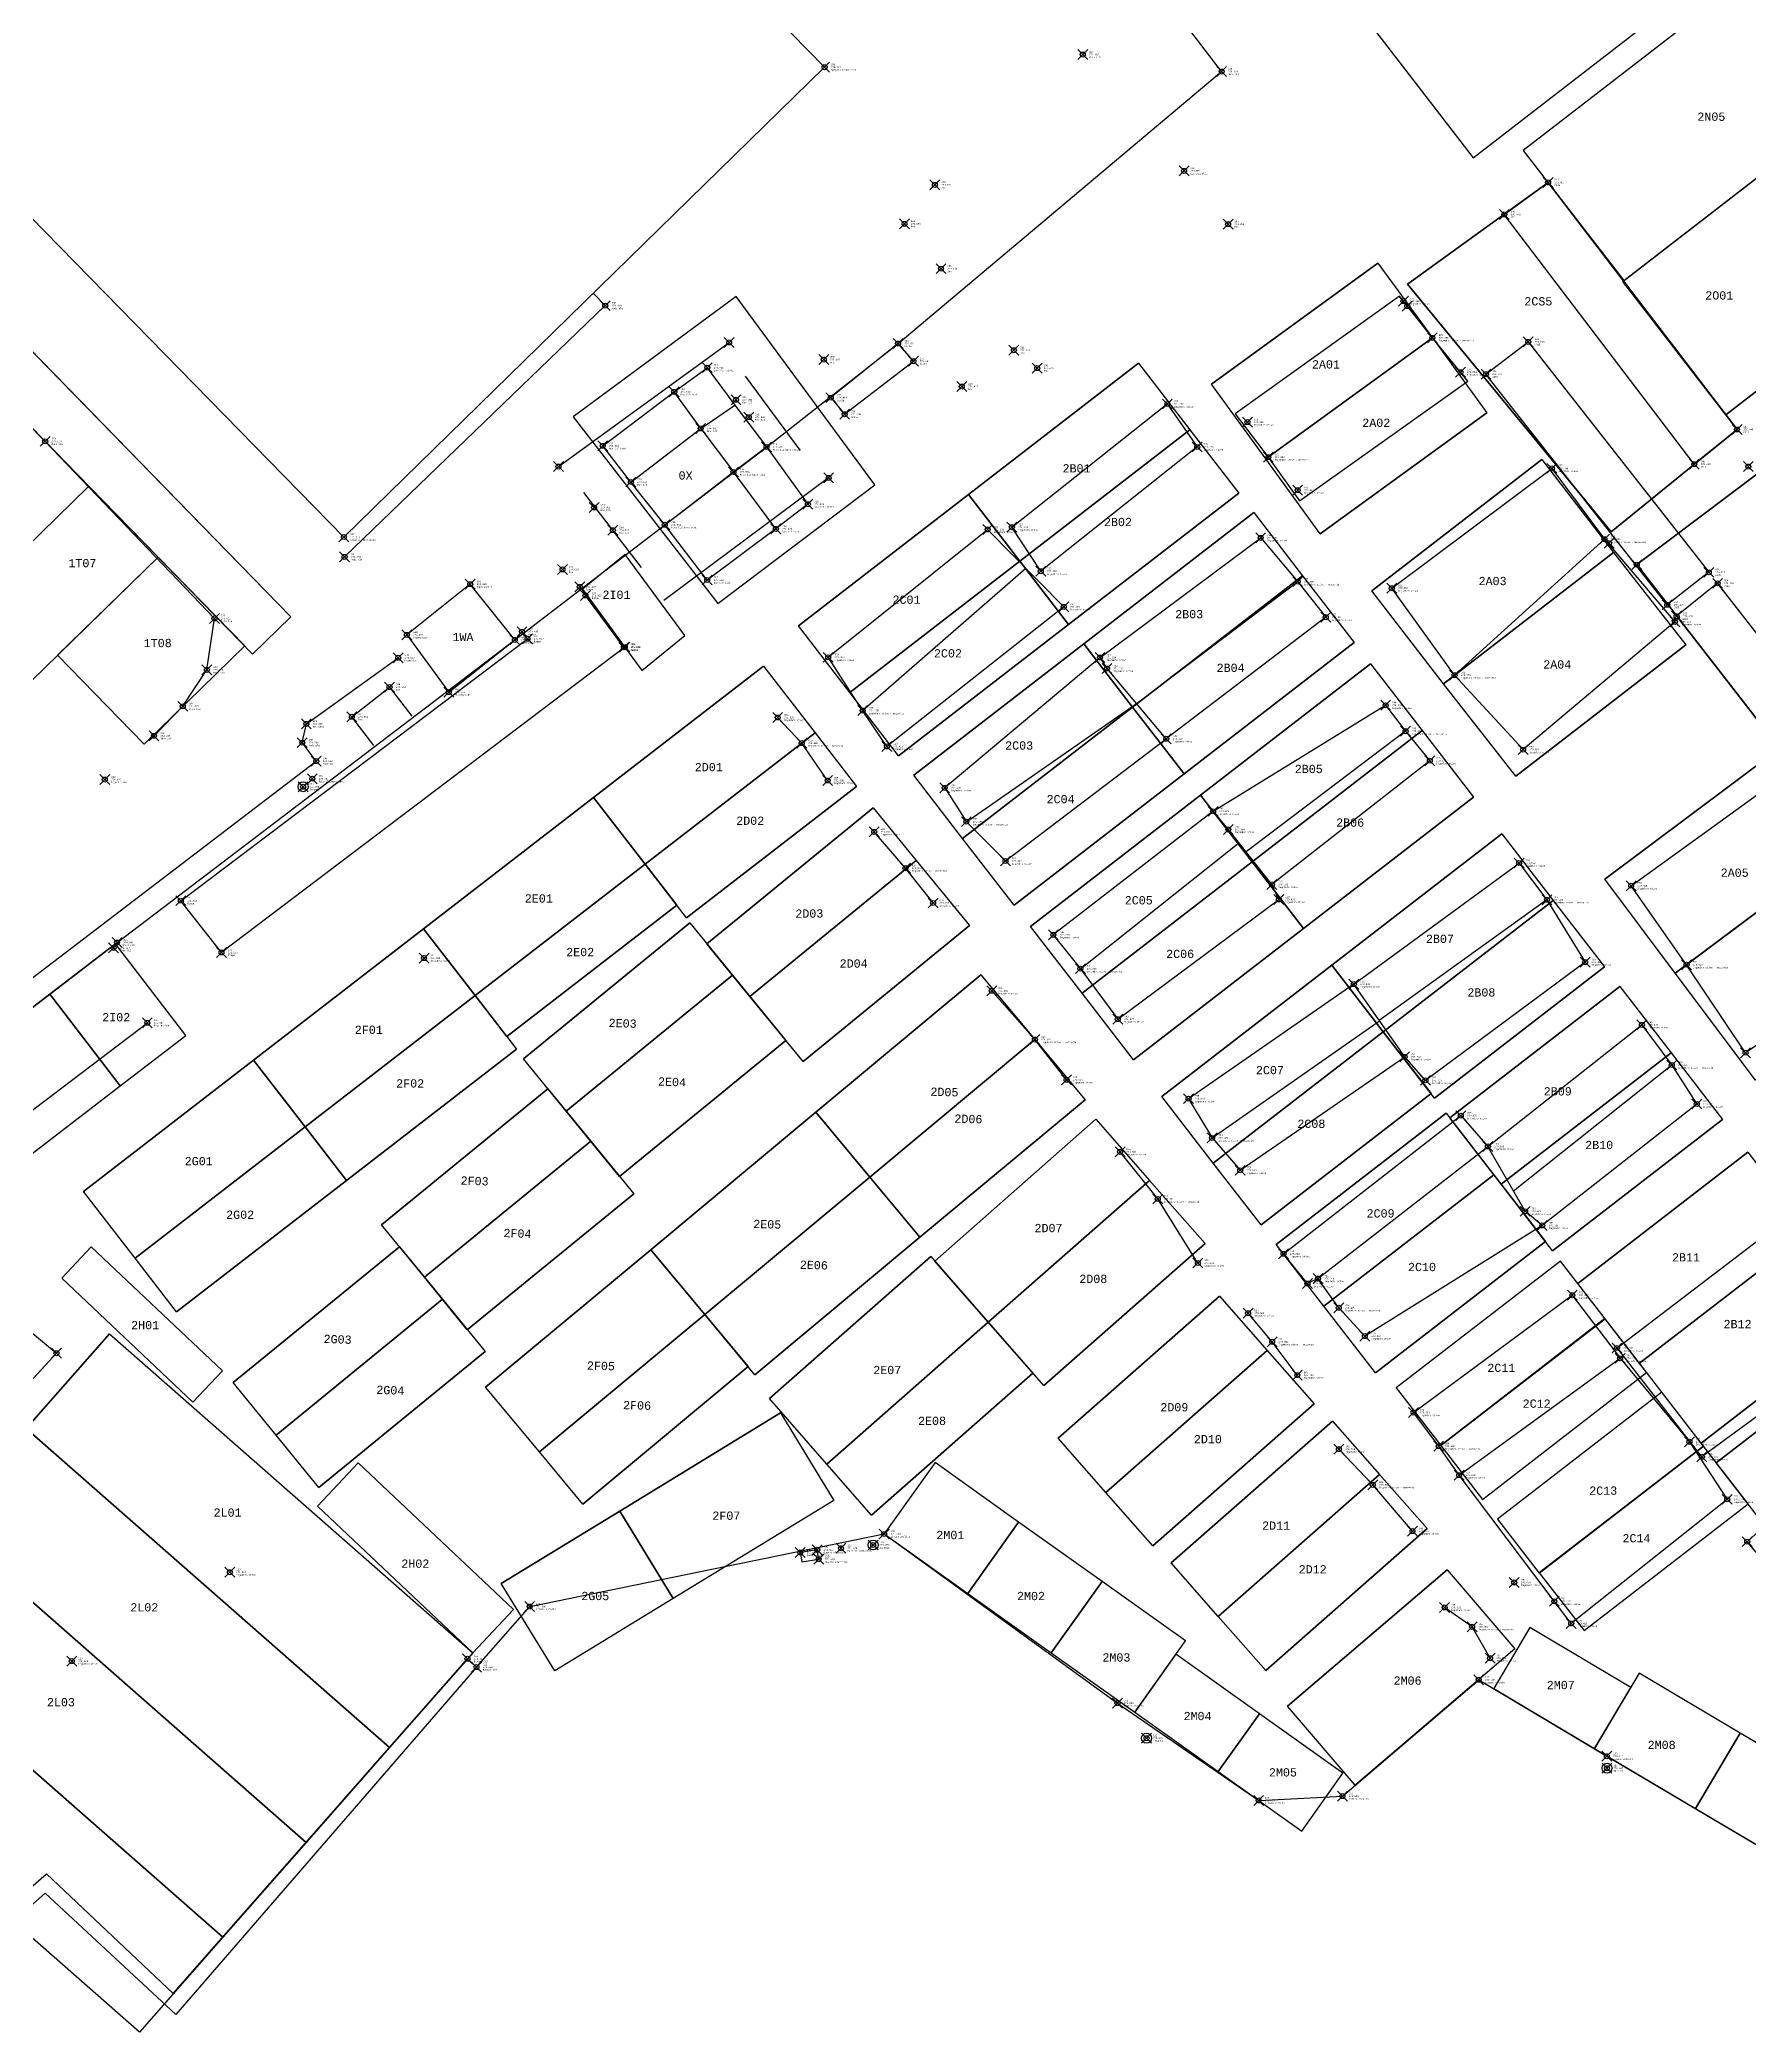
# Model space of a CAD drawing. Extents: x -300 to 752999, y -82189 to 306044.
# Drawn here: x 194975 to 298409, y 21903 to 142459 of the extents above; entities that cross this region are included whole.
import ezdxf
from ezdxf.enums import TextEntityAlignment as Align

# ---------------------------------------------------------------- set-up
doc = ezdxf.new("R2010")
doc.units = 0
doc.header["$PDMODE"] = 35
doc.header["$PDSIZE"] = 300
for name, color, linetype, lineweight in [('WF ingombro stive 2', 1, 'Continuous', 30), ('WF lato di accesso', 40, 'Continuous', 30), ('WF piazzole', 6, 'Continuous', 30)]:
    doc.layers.add(name, color=color, linetype=linetype, lineweight=lineweight)
doc.layers.add('WF nome aree GPS', color=7, linetype='Continuous')
doc.layers.add('WF nuovi punti', color=6, linetype='Continuous')
doc.styles.get("Standard").update_dxf_attribs({"font": 'consola.ttf', "height": 500})

# ---------------------------------------------------------------- blocks, each defined once
blk = doc.blocks.new('rilievo 2')
at = {"color": 8}
for p, q in [((365887, -462433, -929), (374407, -456284, -1125)), ((374407, -456284, -1125), (385837, -471237, -1543)), ((378215, -477421, -1397), (365887, -462433, -929)), ((314517, -473480), (324848, -465970)), ((325817, -468004), (329130, -472483)), ((385837, -471237, -1543), (378215, -477421, -1397)), ((389071, -472403), (379769, -479413, -1495)), ((330867, -474168), (320896, -481588)), ((319553, -479577), (316045, -475043)), ((379769, -479413, -1495), (392754, -496141, -1795))]:
    blk.add_line(p, q, dxfattribs=at)
for points, elevation in [([(290044, -489772), (291785, -487987), (293243, -485783), (293703, -482666), (283462, -471954), (261960, -450103), (261178, -449699), (260102, -449797), (260170, -450061)], 2505), ([(301578, -478948), (317351, -463742), (316621, -462996)], 2045), ([(255582, -534476), (256223, -533880), (260909, -539585), (259715, -540634), (265701, -548651), (265141, -549221), (270987, -555760), (278219, -563280), (283547, -558633), (291208, -565884), (309012, -545620), (309560, -546125), (291364, -567155), (283459, -559809), (278238, -564415), (270433, -556296)], 339)]:
    blk.add_lwpolyline(points, dxfattribs=dict(at, elevation=elevation))
for points in [[(161648, -448828, 1954), (186863, -479531, 1078), (241997, -524553, 234), (257566, -525503, 360), (287808, -502280, 2651), (311879, -483968, 2683), (320954, -477001, -331), (327105, -472296, -331), (335070, -466036, 2080), (354649, -449578, 2133), (314683, -397379, 2207), (310635, -400536, 2212), (303510, -391107, 2143), (295063, -397138, 2335), (271429, -369482, 1692), (264211, -374625, 1649), (263130, -375375, 1675), (222048, -404916, 2809)], [(309560, -546125, -352), (312778, -542459, -391), (334234, -538070, -628), (348344, -548307, -983), (356892, -554192, -1195), (361959, -553931, -1407), (370204, -546889, -1399), (377957, -551519, -1580), (396391, -562427, -1455)], [(367399, -465693, -1091), (357474, -472910, -939)], [(318901, -474415, 1995), (317195, -472225, 2023), (321522, -468958, 2048), (323525, -467495, 2024), (325182, -469764, -241251)], [(323126, -471171, 2050), (321522, -468958, 2048)], [(320954, -477001, -331), (318901, -474415, 1995), (323126, -471171, 2050), (325182, -469764, -241251), (327104, -472295, -467)], [(323126, -471171, 2050), (325108, -473807, -482)], [(320954, -477001, -331), (325108, -473807, -482), (327104, -472295, -467), (329612, -475756, -566), (327675, -477250, -564), (323524, -480345, -483), (320954, -477001, -331)], [(327675, -477250, -564), (325108, -473807, -482)], [(368742, -486102, -1214), (377815, -477879, -1443)], [(332925, -488245, -536), (342792, -479627, -732)], [(315807, -480757, 2187), (318531, -484399, 64), (294129, -502882, -37), (291669, -499749, -32), (312644, -483901, 2046), (312314, -483467, 2113)], [(359252, -480446, -932), (349554, -487792, -802)], [(318481, -484416, -282), (316151, -481280, -169)], [(252733, -525208, 321), (252800, -523809, 2574), (256922, -524079, 2529), (299863, -491302, 2611), (299017, -490184, 2014), (299264, -489052, 2014), (304821, -485049, 1996)], [(347289, -485032, -777), (337889, -492921, -571), (339200, -494968, -593), (341567, -497346, -595), (351295, -489952, -823)], [(303351, -490348, 2310), (302016, -488619, 1969), (304298, -486821, 1972), (305654, -488580, 2259)], [(339200, -494968, -593), (349504, -487826, -801)], [(330807, -492475, -42), (329240, -490215, -11), (327783, -488662, 12)], [(365781, -489495, -1177), (356136, -496801, -1008)], [(354133, -494340, -892), (344462, -501817, -718), (346101, -503864, -783), (348365, -506918, -915), (358109, -499676, -1158), (357692, -498763, -1109)], [(337188, -499887, -264), (335516, -497779, -116), (333626, -495584, -100)], [(346101, -503864, -783), (355695, -496245, -979)], [(382780, -503622, -1672), (392506, -496343, -1791)], [(374337, -499693, -1466), (364188, -506999, -1204)], [(362651, -504797, -1178), (352650, -511728, -1019), (354070, -514105, -1002), (355772, -516062, -1042), (365725, -509201, -1229)], [(345263, -510584, -786), (343347, -508153, -768), (340736, -505200, -630)], [(263848, -526800, 341), (269805, -522264, 256), (281709, -513178, 120), (289643, -507136, -24)], [(354070, -514105, -1002), (364206, -507026, -1204)], [(381886, -509693, -1513), (372314, -517327, -253129)], [(360479, -522615, -1052), (359841, -522918, -1148), (358393, -521118, -1149), (369117, -512756, -1313), (370761, -514619, -1303)], [(374052, -519400, -1370), (363315, -526095, -1184), (361736, -524383, -897), (360479, -522615, -1052), (370761, -514619, -1303)], [(353213, -521673, -1093), (350782, -517797, -890), (348502, -514947, -948)], [(369021, -534509, -1379), (367784, -532759, -1341), (366259, -530723, -1268), (375870, -523623, -1385), (378758, -527440, -1541)], [(359229, -528458, -1198), (357707, -526436, -1147), (356249, -524709, -1083)], [(366199, -537895, -1215), (363795, -535098, -1111), (361746, -532936, -1227)], [(370892, -545583, -1446), (369804, -543690, -1339), (368142, -542515, -1331)]]:
    blk.add_polyline3d(points, dxfattribs=at)
for points in [[(330623, -449313, 2125), (301532, -477741, 2033), (237357, -412142, 2131), (266341, -383731, 2144)], [(355466, -470279, -873), (357474, -472910, -939), (359369, -475545, -985), (369544, -468311, -1149), (367399, -465693, -1091), (365412, -463168, -1046)], [(330997, -469309, -387), (331837, -470315, -494), (335996, -467105, -550), (335070, -466036, 2080)], [(341957, -477149, -698), (351361, -469691, -774), (353170, -472293, -815), (343704, -479814, -740)], [(374637, -473587, -1374), (377815, -477879, -1443), (382082, -482877, -1551), (372891, -490608, -1452), (368742, -486102, -1214), (364941, -480840, -1095)], [(340490, -477283, -660), (345094, -481970, -805), (334389, -490413, -575), (332925, -488245, -536), (330839, -485021, -525)], [(347714, -485700, -778), (347289, -485032, -777), (357013, -477794, -955), (359252, -480446, -932), (360947, -482597, -990), (351295, -489952, -823)], [(305345, -483665, 2448), (307881, -487127, 2720), (311879, -483968, 2683), (309182, -480595, 2494)], [(355054, -495437, -938), (354133, -494340, -892), (364574, -487924, -1094), (365781, -489495, -1177), (367246, -491278, -1214), (357692, -498763, -1109)], [(389114, -491843, -1792), (392506, -496343, -1791), (396638, -501993, -1839), (386353, -508947, -1682), (382780, -503622, -1672), (379429, -498842, -1561)], [(362651, -504797, -1178), (372653, -497468, -1399), (374337, -499693, -1466), (376643, -503466, -1558), (366979, -510621, -1278), (365725, -509201, -1229)], [(370761, -514619, -1303), (380082, -507263, -1574), (381886, -509693, -1513), (383400, -512051, -1568), (374052, -519400, -1370), (373012, -518543, -1355)], [(387951, -519659, -1616), (393272, -526405, -1688), (383711, -533397, -1597), (378575, -526813, -1499)], [(378758, -527440, -1541), (382954, -532487, -1614), (385245, -535974, -1648), (375801, -543483, -1571), (374780, -542142, -1549), (369021, -534509, -1379)], [(386452, -538535, -1704), (395327, -530373, -1769), (398253, -533590, -1788), (401162, -536895, -1750), (392346, -545189, -1588), (389292, -541824, -1156)], [(330177, -539023, -538), (329152, -539187, -552), (329241, -539762, -598), (330267, -539597, -584)]]:
    blk.add_polyline3d(points, close=True, dxfattribs=at)
at = {"color": 1}
for points in [[(371754, -458224, -1018), (374407, -456284, -1125), (385837, -471237, -1543), (383252, -473334, -1493)], [(370645, -467882, -1115), (373201, -465935, -1178), (384131, -479877, -1569), (381615, -481845, -1544)], [(384664, -480543, -1622), (382178, -482538, -1566), (393683, -497319, -1795), (396201, -495301, -1854)]]:
    blk.add_polyline3d(points, close=True, dxfattribs=at)
for centre in [(299068, -492854, 2592), (333561, -538734, -732), (350106, -550428, -1365), (377969, -552242, -1525)]:
    blk.add_circle(centre, 300, dxfattribs=at)
at = {"color": 8}
for p in [(330623, -449313, 2125), (346244, -448549, 2111), (354649, -449578, 2133), (352380, -455591, -437), (337299, -456437, 2042), (374407, -456284, -1125), (335457, -458790, 1967), (355037, -458810, -728), (371754, -458224, -1018), (337665, -461504, 2142), (317351, -463742, 2137), (365649, -463469, -1051), (335070, -466036, 2080), (342078, -466439, -641), (367399, -465693, -1091), (373201, -465935, -1178), (323525, -467495, 2024), (330570, -467007, 2045), (335996, -467105, -550), (343492, -467521, -617), (321522, -468958, 2048), (338925, -468636, -574), (369101, -467769, -1137), (370645, -467882, -1115), (325263, -469439, 1990), (330997, -469309, -387), (351361, -469691, -774), (323126, -471171, 2050), (326036, -470490, 2035), (331837, -470315, -494), (356208, -470790, -894), (385837, -471237, -1543), (283462, -471954, 1839), (317195, -472225, 2023), (327104, -472295, -467), (353170, -472293, -815), (357474, -472910, -939), (374637, -473587, -1374), (383252, -473334, -1493), (318901, -474415, 1995), (325108, -473807, -482), (359252, -474906, -980), (316678, -475952, 1998), (329612, -475756, -566), (317812, -477331, 2036), (320954, -477001, -331), (327675, -477250, -564), (340490, -477283, -660), (341957, -477149, -698), (301532, -477741, 2033), (357013, -477794, -955), (377815, -477879, -1443), (301578, -478948, 2045), (314763, -479706, 2047), (309182, -480595, 2494), (315807, -480757, 2187), (323524, -480345, -483), (343704, -479814, -740), (359252, -480446, -932), (364941, -480840, -1095), (384131, -479877, -1569), (384664, -480543, -1622), (316151, -481280, -169), (345094, -481970, -805), (381615, -481845, -1544), (293703, -482666, 1827), (360947, -482597, -990), (382082, -482877, -1551), (382178, -482538, -1566), (305345, -483665, 2448), (311879, -483968, 2683), (312314, -483467, 2113), (312644, -483901, 2046), (318481, -484416, -282), (318531, -484399, 64), (293243, -485783, 1965), (304821, -485049, 1996), (330839, -485021, -525), (347289, -485032, -777), (347714, -485700, -778), (304298, -486821, 1972), (368742, -486102, -1214), (291785, -487987, 2185), (307881, -487127, 2720), (332925, -488245, -536), (364574, -487924, -1094), (299264, -489052, 2014), (302016, -488619, 1969), (327783, -488662, 12), (290044, -489772, 2505), (299017, -490184, 2014), (329240, -490215, -11), (334389, -490413, -575), (351295, -489952, -823), (365781, -489495, -1177), (372891, -490608, -1452), (299863, -491302, 2611), (367246, -491278, -1214), (287066, -492418, 2637), (299068, -492854, 2592), (299627, -492367, 2590), (330807, -492475, -42), (337889, -492921, -571), (339200, -494968, -593), (354133, -494340, -892), (355054, -495437, -938), (333626, -495584, -100), (335516, -497779, -116), (341567, -497346, -595), (372653, -497468, -1399), (357692, -498763, -1109), (379429, -498842, -1561), (291669, -499749, -32), (337188, -499887, -264), (358109, -499676, -1158), (374337, -499693, -1466), (287596, -502597, 136), (287808, -502280, 2651), (344462, -501817, -718), (294129, -502882, -37), (306385, -503220, -173), (346101, -503864, -783), (376643, -503466, -1558), (382780, -503622, -1672), (362651, -504797, -1178), (340736, -505200, -630), (289643, -507136, -24), (348365, -506918, -915), (380082, -507263, -1574), (343347, -508153, -768), (365725, -509201, -1229), (381886, -509693, -1513), (386353, -508947, -1682), (345263, -510584, -786), (366979, -510621, -1278), (352650, -511728, -1019), (383400, -512051, -1568), (369117, -512756, -1313), (354070, -514105, -1002), (370761, -514619, -1303), (348502, -514947, -948), (355772, -516062, -1042), (350782, -517797, -890), (373012, -518543, -1355), (374052, -519400, -1370), (353213, -521673, -1093), (358393, -521118, -1149), (359841, -522918, -1148), (360479, -522615, -1052), (361736, -524383, -897), (375870, -523623, -1385), (356249, -524709, -1083), (357707, -526436, -1147), (363315, -526095, -1184), (378575, -526813, -1499), (378758, -527440, -1541), (359229, -528458, -1198), (366259, -530723, -1268), (367784, -532759, -1341), (382954, -532487, -1614), (361746, -532936, -1227), (383711, -533397, -1597), (363795, -535098, -1111), (369021, -534509, -1379), (385245, -535974, -1648), (333561, -538734, -732), (334234, -538070, -628), (366199, -537895, -1215), (386452, -538535, -1704), (329152, -539187, -552), (330177, -539023, -538), (330267, -539597, -584), (331617, -538929, -568), (294633, -540381, -99), (372357, -541003, -1538), (312778, -542459, -391), (374780, -542142, -1549), (368142, -542515, -1331), (369804, -543690, -1339), (375801, -543483, -1571), (285070, -545763, -91), (309012, -545620, -266), (370892, -545583, -1446), (309560, -546125, -352), (370204, -546889, -1399), (348344, -548307, -983), (350106, -550428, -1365), (377957, -551519, -1580), (377969, -552242, -1525), (356892, -554192, -1195), (361959, -553931, -1407)]:
    blk.add_point(p, dxfattribs=at)
for s, p in [('427', (346633, -448382, 2111)), ('Spigolo fabbricato', (331012, -449479, 2125)), ('299', (331012, -449146, 2125)), ('274.117', (331012, -449313, 2125)), ('Muro CLS', (346633, -448715, 2111)), ('274.102', (346633, -448549, 2111)), ('425', (355038, -449412, 2133)), ('274.124', (355038, -449578, 2133)), ('Muro CLS', (355038, -449745, 2133)), ('284', (352769, -455424, -437)), ('271.554', (352769, -455591, -437)), ('Box carrelli', (352769, -455758, -437)), ('428', (337688, -456270, 2042)), ('274.034', (337688, -456437, 2042)), ('Box', (337688, -456604, 2042)), ('CS11', (374796, -456451, -1125)), ('543', (374796, -456118, -1125)), ('270.867', (374796, -456284, -1125)), ('544', (372143, -458058, -1018)), ('429', (335846, -458624, 1967)), ('273.959', (335846, -458790, 1967)), ('Box', (335846, -458957, 1967)), ('283', (355426, -458644, -728)), ('271.263', (355426, -458810, -728)), ('Box', (355426, -458977, -728)), ('CS11', (372143, -458391, -1018)), ('270.973', (372143, -458224, -1018)), ('289', (338054, -461338, 2142)), ('274.133', (338054, -461504, 2142)), ('Box', (338054, -461671, 2142)), ('300', (317740, -463576, 2137)), ('274.128', (317740, -463742, 2137)), ('Pedonale', (317740, -463909, 2137)), ('576', (366038, -463302, -1051)), ('270.940', (366038, -463469, -1051)), ('Ingombro stive', (366038, -463636, -1051)), ('Scala', (335459, -466203, 2080)), ('288', (335459, -465869, 2080)), ('274.071', (335459, -466036, 2080)), ('281', (342467, -466273, -641)), ('271.351', (342467, -466439, -641)), ('575', (367788, -465527, -1091)), ('270.900', (367788, -465693, -1091)), ('Ingombro stive - mezzeria', (367788, -465860, -1091)), ('CS05', (373590, -466102, -1178)), ('545', (373590, -465769, -1178)), ('270.813', (373590, -465935, -1178)), ('274.015', (323914, -467495, 2024)), ('717', (323914, -467328, 2024)), ('Box C/S rotoli', (323914, -467661, 2024)), ('290', (330959, -466840, 2045)), ('274.037', (330959, -467007, 2045)), ('Box', (330959, -467174, 2045)), ('Scala', (336385, -467272, -550)), ('279', (336385, -466938, -550)), ('271.441', (336385, -467105, -550)), ('Box', (342467, -466606, -641)), ('282', (343881, -467354, -617)), ('271.375', (343881, -467521, -617)), ('Box', (343881, -467688, -617)), ('574', (369490, -467603, -1137)), ('270.854', (369490, -467769, -1137)), ('546', (371034, -467715, -1115)), ('274.039', (321911, -468958, 2048)), ('718', (321911, -468791, 2048)), ('280', (339314, -468470, -574)), ('271.417', (339314, -468636, -574)), ('Box', (339314, -468803, -574)), ('Ingombro stive', (369490, -467936, -1137)), ('CS05', (371034, -468049, -1115)), ('270.877', (371034, -467882, -1115)), ('Box C/S tubi', (321911, -469125, 2048)), ('292', (325652, -469272, 1990)), ('273.982', (325652, -469439, 1990)), ('Box C/S', (325652, -469606, 1990)), ('Scala', (331386, -469475, -387)), ('277', (331386, -469142, -387)), ('271.604', (331386, -469309, -387)), ('278', (332226, -470148, -494)), ('271.217', (351750, -469691, -774)), ('724', (351750, -469524, -774)), ('Ingombro stive', (351750, -469858, -774)), ('274.041', (323515, -471171, 2050)), ('721', (323515, -471004, 2050)), ('Box C/S', (323515, -471337, 2050)), ('291', (326425, -470323, 2035)), ('274.026', (326425, -470490, 2035)), ('Box C/S', (326425, -470657, 2035)), ('Scala', (332226, -470482, -494)), ('271.498', (332226, -470315, -494)), ('571', (356597, -470624, -894)), ('271.098', (356597, -470790, -894)), ('Ingombro stive', (356597, -470957, -894)), ('CS11', (386226, -471404, -1543)), ('547', (386226, -471070, -1543)), ('270.448', (386226, -471237, -1543)), ('354', (283851, -471787, 1839)), ('Muro CLS', (283851, -472121, 1839)), ('273.830', (283851, -471954, 1839)), ('274.014', (317584, -472225, 2023)), ('719', (317584, -472059, 2023)), ('Box C/S tubi', (317584, -472392, 2023)), ('Muro CLS base rotoli', (327493, -472462, -467)), ('271.525', (327493, -472295, -467)), ('716', (327493, -472128, -467)), ('271.176', (353559, -472293, -815)), ('725', (353559, -472126, -815)), ('Ingombro stive', (353559, -472460, -815)), ('271.509', (325497, -473807, -482)), ('714', (325497, -473640, -482)), ('572', (357863, -472743, -939)), ('271.052', (357863, -472910, -939)), ('Ingombro stive - mezzeria', (357863, -473077, -939)), ('577', (375026, -473421, -1374)), ('270.618', (375026, -473587, -1374)), ('Ingombro stive', (375026, -473754, -1374)), ('CS11', (383641, -473501, -1493)), ('548', (383641, -473167, -1493)), ('270.498', (383641, -473334, -1493)), ('273.986', (319290, -474415, 1995)), ('720', (319290, -474248, 1995)), ('Box C/S', (319290, -474582, 1995)), ('Muro CLS base tubi', (325497, -473974, -482)), ('573', (359641, -474739, -980)), ('271.011', (359641, -474906, -980)), ('293', (317067, -475786, 1998)), ('273.989', (317067, -475952, 1998)), ('Box C/S', (317067, -476119, 1998)), ('271.426', (330001, -475756, -566)), ('715', (330001, -475590, -566)), ('Box C/S rotoli', (330001, -475923, -566)), ('Ingombro stive', (359641, -475073, -980)), ('294', (318201, -477165, 2036)), ('274.027', (318201, -477331, 2036)), ('Muro CLS base tubi', (321343, -477167, -331)), ('271.661', (321343, -477001, -331)), ('711', (321343, -476834, -331)), ('271.428', (328064, -477250, -564)), ('713', (328064, -477083, -564)), ('Box C/S tubi', (328064, -477417, -564)), ('271.331', (340879, -477283, -660)), ('722', (340879, -477117, -660)), ('Ingombro stive', (340879, -477450, -660)), ('271.293', (342346, -477149, -698)), ('723', (342346, -476983, -698)), ('Ingombro stive', (342346, -477316, -698)), ('Spigolo fabbricato', (301921, -477908, 2033)), ('302', (301921, -477574, 2033)), ('274.025', (301921, -477741, 2033)), ('Box C/S', (318201, -477498, 2036)), ('271.036', (357402, -477794, -955)), ('735', (357402, -477627, -955)), ('Ingombro stive', (357402, -477961, -955)), ('578', (378204, -477712, -1443)), ('270.549', (378204, -477879, -1443)), ('Ingombro stive - mezzeria', (378204, -478045, -1443)), ('301', (301967, -478782, 2045)), ('274.037', (301967, -478948, 2045)), ('Pedonale', (301967, -479115, 2045)), ('295', (315152, -479539, 2047)), ('274.039', (315152, -479706, 2047)), ('271.252', (344093, -479814, -740)), ('726', (344093, -479647, -740)), ('551', (384520, -479710, -1569)), ('Superpacchi', (309571, -480761, 2494)), ('807', (309571, -480428, 2494)), ('274.485', (309571, -480595, 2494)), ('Box', (315152, -479873, 2047)), ('296', (316196, -480590, 2187)), ('274.178', (316196, -480757, 2187)), ('Rampa', (316196, -480924, 2187)), ('271.509', (323913, -480345, -483)), ('712', (323913, -480178, -483)), ('Box C/S tubi', (323913, -480512, -483)), ('Ingombro stive', (344093, -479981, -740)), ('271.060', (359641, -480446, -932)), ('736', (359641, -480279, -932)), ('Ingombro stive - mezzeria', (359641, -480613, -932)), ('582', (365330, -480673, -1095)), ('270.897', (365330, -480840, -1095)), ('Ingombro stive', (365330, -481007, -1095)), ('CS05', (384520, -480044, -1569)), ('270.423', (384520, -479877, -1569)), ('CS06', (385053, -480709, -1622)), ('554', (385053, -480376, -1622)), ('270.369', (385053, -480543, -1622)), ('271.822', (316540, -481280, -169)), ('710', (316540, -481114, -169)), ('Rampa', (316540, -481447, -169)), ('271.187', (345483, -481970, -805)), ('727', (345483, -481803, -805)), ('Ingombro stive', (345483, -482137, -805)), ('CS05', (382004, -482012, -1544)), ('552', (382004, -481679, -1544)), ('270.447', (382004, -481845, -1544)), ('353', (294092, -482499, 1827)), ('Muro CLS', (294092, -482833, 1827)), ('273.818', (294092, -482666, 1827)), ('298', (312703, -483300, 2113)), ('274.105', (312703, -483467, 2113)), ('271.001', (361336, -482597, -990)), ('737', (361336, -482431, -990)), ('Ingombro stive', (361336, -482764, -990)), ('579', (382471, -482710, -1551)), ('270.441', (382471, -482877, -1551)), ('Ingombro stive', (382471, -483044, -1551)), ('CS06', (382567, -482704, -1566)), ('553', (382567, -482371, -1566)), ('270.425', (382567, -482538, -1566)), ('Superpacchi', (305734, -483832, 2448)), ('808', (305734, -483498, 2448)), ('274.439', (305734, -483665, 2448)), ('Superpacchi', (312268, -484135, 2683)), ('806', (312268, -483801, 2683)), ('274.675', (312268, -483968, 2683)), ('Rampa', (312703, -483634, 2113)), ('297', (313033, -483734, 2046)), ('274.037', (313033, -483901, 2046)), ('Rampa', (313033, -484068, 2046)), ('709', (318870, -484249, -282)), ('271.709', (318870, -484416, -282)), ('Rampa', (318870, -484583, -282)), ('276', (318920, -484232, 64)), ('272.055', (318920, -484399, 64)), ('Rampa', (318920, -484566, 64)), ('352', (293632, -485617, 1965)), ('273.956', (293632, -485783, 1965)), ('303', (305210, -484882, 1996)), ('273.988', (305210, -485049, 1996)), ('Pedonale', (305210, -485216, 1996)), ('271.466', (331228, -485021, -525)), ('730', (331228, -484855, -525)), ('Ingombro stive', (331228, -485188, -525)), ('271.214', (347678, -485032, -777)), ('734', (347678, -484865, -777)), ('Ingombro stive', (347678, -485198, -777)), ('271.213', (348103, -485700, -778)), ('733', (348103, -485534, -778)), ('Ingombro stive', (348103, -485867, -778)), ('Muro CLS', (293632, -485950, 1965)), ('308', (304687, -486654, 1972)), ('273.963', (304687, -486821, 1972)), ('Box', (304687, -486988, 1972)), ('809', (308270, -486960, 2720)), ('581', (369131, -485936, -1214)), ('270.778', (369131, -486102, -1214)), ('Ingombro stive - mezzeria', (369131, -486269, -1214)), ('351', (292174, -487821, 2185)), ('Muro CLS', (292174, -488154, 2185)), ('274.177', (292174, -487987, 2185)), ('Superpacchi', (308270, -487294, 2720)), ('274.712', (308270, -487127, 2720)), ('271.455', (333314, -488245, -536)), ('729', (333314, -488079, -536)), ('270.897', (364963, -487924, -1094)), ('744', (364963, -487757, -1094)), ('Ingombro stive', (364963, -488090, -1094)), ('304', (299653, -488885, 2014)), ('274.006', (299653, -489052, 2014)), ('Pedonale', (299653, -489219, 2014)), ('307', (302405, -488452, 1969)), ('273.960', (302405, -488619, 1969)), ('Box', (302405, -488786, 1969)), ('821', (328172, -488495, 12)), ('272.003', (328172, -488662, 12)), ('Ingombro stive', (328172, -488829, 12)), ('Ingombro stive - mezzeria', (333314, -488412, -536)), ('270.815', (366170, -489495, -1177)), ('745', (366170, -489329, -1177)), ('350', (290433, -489605, 2505)), ('Muro CLS', (290433, -489939, 2505)), ('274.497', (290433, -489772, 2505)), ('305', (299406, -490017, 2014)), ('274.006', (299406, -490184, 2014)), ('Pedonale', (299406, -490351, 2014)), ('820', (329629, -490048, -11)), ('271.980', (329629, -490215, -11)), ('Ingombro stive - mezzeria', (329629, -490381, -11)), ('271.416', (334778, -490413, -575)), ('728', (334778, -490247, -575)), ('Ingombro stive', (334778, -490580, -575)), ('271.168', (351684, -489952, -823)), ('738', (351684, -489786, -823)), ('Ingombro stive', (351684, -490119, -823)), ('Ingombro stive - mezzeria', (366170, -489662, -1177)), ('580', (373280, -490441, -1452)), ('270.539', (373280, -490608, -1452)), ('306', (300252, -491135, 2611)), ('274.602', (300252, -491302, 2611)), ('Pedonale', (300252, -491468, 2611)), ('270.778', (367635, -491278, -1214)), ('746', (367635, -491111, -1214)), ('Ingombro stive', (367635, -491445, -1214)), ('Ingombro stive', (373280, -490774, -1452)), ('349', (287455, -492251, 2637)), ('274.629', (287455, -492418, 2637)), ('Riga bianca', (287455, -492585, 2637)), ('310', (299457, -492687, 2592)), ('274.584', (299457, -492854, 2592)), ('Idrante', (299457, -493021, 2592)), ('309', (300016, -492201, 2590)), ('274.581', (300016, -492367, 2590)), ('Palo illuminazione', (300016, -492534, 2590)), ('819', (331196, -492308, -42)), ('271.950', (331196, -492475, -42)), ('Ingombro stive', (331196, -492642, -42)), ('271.420', (338278, -492921, -571)), ('731', (338278, -492755, -571)), ('Ingombro stive', (338278, -493088, -571)), ('742', (354522, -494173, -892)), ('818', (334015, -495417, -100)), ('271.398', (339589, -494968, -593)), ('732', (339589, -494801, -593)), ('Ingombro stive - mezzeria', (339589, -495135, -593)), ('271.099', (354522, -494340, -892)), ('Ingombro stive', (354522, -494506, -892)), ('271.054', (355443, -495437, -938)), ('743', (355443, -495271, -938)), ('271.891', (334015, -495584, -100)), ('Ingombro stive', (334015, -495750, -100)), ('Ingombro stive', (355443, -495604, -938)), ('817', (335905, -497612, -116)), ('271.875', (335905, -497779, -116)), ('Ingombro stive - mezzeria', (335905, -497945, -116)), ('271.397', (341956, -497346, -595)), ('739', (341956, -497179, -595)), ('Ingombro stive', (341956, -497513, -595)), ('270.592', (373042, -497468, -1399)), ('753', (373042, -497302, -1399)), ('Ingombro stive', (373042, -497635, -1399)), ('270.882', (358081, -498763, -1109)), ('747', (358081, -498596, -1109)), ('Ingombro stive', (358081, -498930, -1109)), ('583', (379818, -498675, -1561)), ('270.431', (379818, -498842, -1561)), ('Ingombro stive', (379818, -499009, -1561)), ('274', (292058, -499582, -32)), ('271.960', (292058, -499749, -32)), ('Rampa', (292058, -499915, -32)), ('816', (337577, -499720, -264)), ('271.728', (337577, -499887, -264)), ('Ingombro stive', (337577, -500053, -264)), ('270.833', (358498, -499676, -1158)), ('748', (358498, -499509, -1158)), ('Ingombro stive', (358498, -499843, -1158)), ('270.526', (374726, -499693, -1466)), ('754', (374726, -499527, -1466)), ('Ingombro stive - mezzeria', (374726, -499860, -1466)), ('Muro CLS', (287985, -502764, 136)), ('273', (287985, -502431, 136)), ('272.127', (287985, -502597, 136)), ('311', (288197, -502113, 2651)), ('Muro CLS', (288197, -502447, 2651)), ('274.642', (288197, -502280, 2651)), ('275', (294518, -502715, -37)), ('271.273', (344851, -501817, -718)), ('740', (344851, -501650, -718)), ('Ingombro stive', (344851, -501983, -718)), ('271.955', (294518, -502882, -37)), ('Rampa', (294518, -503049, -37)), ('271.818', (306774, -503220, -173)), ('121', (306774, -503054, -173)), ('Ingombro stive', (306774, -503387, -173)), ('271.208', (346490, -503864, -783)), ('741', (346490, -503697, -783)), ('270.433', (377032, -503466, -1558)), ('755', (377032, -503300, -1558)), ('Ingombro stive', (377032, -503633, -1558)), ('584', (383168, -503455, -1672)), ('270.319', (383168, -503622, -1672)), ('Ingombro stive - mezzeria', (383168, -503788, -1672)), ('815', (341125, -505033, -630)), ('Ingombro stive - mezzeria', (346490, -504030, -783)), ('270.813', (363040, -504797, -1178)), ('752', (363040, -504631, -1178)), ('Ingombro stive', (363040, -504964, -1178)), ('271.362', (341125, -505200, -630)), ('Ingombro stive', (341125, -505367, -630)), ('538', (290032, -506969, -24)), ('271.967', (290032, -507136, -24)), ('Riga bianca', (290032, -507302, -24)), ('271.077', (348754, -506918, -915)), ('749', (348754, -506752, -915)), ('Ingombro stive', (348754, -507085, -915)), ('270.417', (380470, -507263, -1574)), ('765', (380470, -507096, -1574)), ('Ingombro stive', (380470, -507430, -1574)), ('814', (343736, -507986, -768)), ('271.224', (343736, -508153, -768)), ('Ingombro stive - mezzeria', (343736, -508319, -768)), ('270.762', (366114, -509201, -1229)), ('757', (366114, -509034, -1229)), ('Ingombro stive', (366114, -509367, -1229)), ('270.478', (382275, -509693, -1513)), ('766', (382275, -509526, -1513)), ('Ingombro stive - mezzeria', (382275, -509860, -1513)), ('813', (345652, -510417, -786)), ('271.205', (345652, -510584, -786)), ('Ingombro stive', (345652, -510751, -786)), ('270.713', (367368, -510621, -1278)), ('756', (367368, -510454, -1278)), ('Ingombro stive', (367368, -510787, -1278)), ('270.973', (353039, -511728, -1019)), ('750', (353039, -511561, -1019)), ('Ingombro stive', (353039, -511895, -1019)), ('270.423', (383789, -512051, -1568)), ('767', (383789, -511885, -1568)), ('Ingombro stive', (383789, -512218, -1568)), ('763', (369506, -512589, -1313)), ('270.679', (369506, -512756, -1313)), ('Ingombro stive', (369506, -512923, -1313)), ('812', (348891, -514780, -948)), ('270.989', (354459, -514105, -1002)), ('751', (354459, -513938, -1002)), ('Ingombro stive - mezzeria', (354459, -514272, -1002)), ('270.689', (371150, -514619, -1303)), ('764', (371150, -514453, -1303)), ('Ingombro stive', (371150, -514786, -1303)), ('271.043', (348891, -514947, -948)), ('Ingombro stive', (348891, -515114, -948)), ('758', (356161, -515896, -1042)), ('270.950', (356161, -516062, -1042)), ('Ingombro stive', (356161, -516229, -1042)), ('811', (351171, -517630, -890)), ('271.101', (351171, -517797, -890)), ('Ingombro stive - mezzeria', (351171, -517963, -890)), ('769', (373401, -518376, -1355)), ('270.636', (373401, -518543, -1355)), ('Ingombro stive', (373401, -518710, -1355)), ('270.621', (374441, -519400, -1370)), ('768', (374441, -519233, -1370)), ('Ingombro stive', (374441, -519567, -1370)), ('810', (353602, -521506, -1093)), ('270.899', (353602, -521673, -1093)), ('Ingombro stive', (353602, -521839, -1093)), ('270.842', (358782, -521118, -1149)), ('759', (358782, -520951, -1149)), ('Ingombro stive', (358782, -521285, -1149)), ('270.844', (360230, -522918, -1148)), ('760', (360230, -522751, -1148)), ('Ingombro stive', (360230, -523085, -1148)), ('270.940', (360868, -522615, -1052)), ('761', (360868, -522448, -1052)), ('Ingombro stive', (360868, -522781, -1052)), ('271.095', (362125, -524383, -897)), ('762', (362125, -524216, -897)), ('270.607', (376259, -523623, -1385)), ('772', (376259, -523457, -1385)), ('Ingombro stive', (376259, -523790, -1385)), ('805', (356638, -524543, -1083)), ('270.908', (356638, -524709, -1083)), ('Ingombro stive', (356638, -524876, -1083)), ('Ingombro stive - mezzeria', (362125, -524550, -897)), ('804', (358096, -526270, -1147)), ('270.844', (358096, -526436, -1147)), ('Ingombro stive - mezzeria', (358096, -526603, -1147)), ('270.807', (363704, -526095, -1184)), ('770', (363704, -525929, -1184)), ('Ingombro stive', (363704, -526262, -1184)), ('270.493', (378964, -526813, -1499)), ('773', (378964, -526647, -1499)), ('Ingombro stive', (378964, -526980, -1499)), ('270.451', (379147, -527440, -1541)), ('782', (379147, -527273, -1541)), ('Ingombro stive', (379147, -527606, -1541)), ('803', (359618, -528291, -1198)), ('270.793', (359618, -528458, -1198)), ('Ingombro stive', (359618, -528625, -1198)), ('270.723', (366648, -530723, -1268)), ('771', (366648, -530557, -1268)), ('Ingombro stive', (366648, -530890, -1268)), ('802', (362135, -532769, -1227)), ('270.650', (368173, -532759, -1341)), ('784', (368173, -532592, -1341)), ('270.377', (383343, -532487, -1614)), ('781', (383343, -532320, -1614)), ('Ingombro stive', (383343, -532654, -1614)), ('270.765', (362135, -532936, -1227)), ('Ingombro stive', (362135, -533103, -1227)), ('Ingombro stive - mezzeria', (368173, -532926, -1341)), ('270.395', (384100, -533397, -1597)), ('776', (384100, -533230, -1597)), ('Ingombro stive', (384100, -533564, -1597)), ('801', (364184, -534932, -1111)), ('270.880', (364184, -535098, -1111)), ('Ingombro stive - mezzeria', (364184, -535265, -1111)), ('270.612', (369410, -534509, -1379)), ('783', (369410, -534343, -1379)), ('Ingombro stive', (369410, -534676, -1379)), ('270.343', (385634, -535974, -1648)), ('777', (385634, -535807, -1648)), ('Ingombro stive', (385634, -536141, -1648)), ('800', (366588, -537729, -1215)), ('128', (330566, -538856, -538)), ('127', (332006, -538762, -568)), ('271.424', (332006, -538929, -568)), ('126', (333950, -538568, -732)), ('271.259', (333950, -538734, -732)), ('Idrante', (333950, -538901, -732)), ('125', (334623, -537904, -628)), ('271.363', (334623, -538070, -628)), ('Limite asfalto', (334623, -538237, -628)), ('270.776', (366588, -537895, -1215)), ('Ingombro stive', (366588, -538062, -1215)), ('Quadro elettrico', (329541, -539354, -552)), ('271.440', (329541, -539187, -552)), ('130', (329541, -539020, -552)), ('Quadro elettrico', (330566, -539189, -538)), ('271.454', (330566, -539023, -538)), ('Quadro elettrico', (330656, -539764, -584)), ('129', (330656, -539430, -584)), ('271.408', (330656, -539597, -584)), ('Palo illuminazione', (332006, -539095, -568)), ('119', (295022, -540214, -99)), ('271.892', (295022, -540381, -99)), ('Ingombro stive', (295022, -540548, -99)), ('270.454', (372746, -541003, -1538)), ('780', (372746, -540836, -1538)), ('Ingombro stive', (372746, -541170, -1538)), ('271.600', (313167, -542459, -391)), ('124', (313167, -542292, -391)), ('270.661', (368531, -542515, -1331)), ('799', (368531, -542349, -1331)), ('270.442', (375169, -542142, -1549)), ('779', (375169, -541975, -1549)), ('Ingombro stive', (375169, -542309, -1549)), ('Limite asfalto', (313167, -542625, -391)), ('Ingombro stive', (368531, -542682, -1331)), ('270.653', (370193, -543690, -1339)), ('798', (370193, -543523, -1339)), ('270.421', (376190, -543483, -1571)), ('778', (376190, -543317, -1571)), ('Ingombro stive', (376190, -543650, -1571)), ('Ingombro stive - mezzeria', (370193, -543856, -1339)), ('118', (285459, -545597, -91)), ('271.901', (285459, -545763, -91)), ('Ingombro stive', (285459, -545930, -91)), ('123', (309401, -545454, -266)), ('271.725', (309401, -545620, -266)), ('Blocco CLS', (309401, -545787, -266)), ('122', (309949, -545958, -352)), ('271.639', (309949, -546125, -352)), ('270.545', (371281, -545583, -1446)), ('797', (371281, -545416, -1446)), ('Ingombro stive', (371281, -545749, -1446)), ('Blocco CLS', (309949, -546292, -352)), ('135', (370593, -546723, -1399)), ('270.593', (370593, -546889, -1399)), ('Limite asfalto', (370593, -547056, -1399)), ('131', (348733, -548141, -983)), ('271.008', (348733, -548307, -983)), ('Limite asfalto', (348733, -548474, -983)), ('132', (350495, -550261, -1365)), ('270.626', (350495, -550428, -1365)), ('Idrante', (350495, -550595, -1365)), ('136', (378346, -551353, -1580)), ('270.412', (378346, -551519, -1580)), ('Limite asfalto', (378346, -551686, -1580)), ('137', (378358, -552075, -1525)), ('270.467', (378358, -552242, -1525)), ('Idrante', (378358, -552408, -1525)), ('134', (357281, -554026, -1195)), ('270.797', (357281, -554192, -1195)), ('Limite asfalto', (357281, -554359, -1195)), ('133', (362348, -553765, -1407)), ('270.584', (362348, -553931, -1407)), ('Limite asfalto', (362348, -554098, -1407))]:
    blk.add_text(s, height=100, dxfattribs=at).set_placement(p, align=Align.MIDDLE_LEFT)

msp = doc.modelspace()

# ---------------------------------------------------------------- linework, layer by layer
at = {"layer": 'WF ingombro stive 2'}
msp.add_lwpolyline([(281718, 135325), (292447, 143613), (283819, 154412), (273410, 146081), (281718, 135325)], dxfattribs=at)
for points in [[(310877, 143381), (304791, 151252), (284734, 135759), (290820, 127887)], [(300897, 135672), (307133, 127600), (297000, 119772), (290765, 127845)], [(261451, 122891), (264569, 118855), (254281, 110908), (251163, 114944)], [(264569, 118855), (267519, 115037), (257230, 107090), (254281, 110908)], [(251163, 114944), (254281, 110908), (243993, 102961), (240875, 106997)], [(268435, 113850), (271385, 110031), (261097, 102084), (258147, 105903)], [(254281, 110908), (257230, 107090), (246942, 99143), (243993, 102961)], [(271385, 110031), (274503, 105995), (264215, 98048), (261097, 102084)], [(258147, 105903), (261097, 102084), (250809, 94137), (247859, 97956)], [(275502, 104701), (278620, 100665), (268332, 92718), (265214, 96754)], [(261097, 102084), (264215, 98048), (253927, 90101), (250809, 94137)], [(278620, 100665), (281737, 96629), (271449, 88682), (268332, 92718)], [(265214, 96754), (268332, 92718), (258044, 84771), (254925, 88807)], [(283442, 94423), (286559, 90387), (276271, 82440), (273153, 86476)], [(268332, 92718), (271449, 88682), (261161, 80735), (258044, 84771)], [(286559, 90387), (289665, 86366), (279377, 78419), (276271, 82440)], [(273153, 86476), (276271, 82440), (265983, 74493), (262865, 78529)], [(290582, 85178), (293689, 81157), (283400, 73210), (280294, 77231)], [(276271, 82440), (279160, 78700), (268872, 70753), (265983, 74493)], [(293689, 81157), (296806, 77121), (286518, 69174), (283400, 73210)], [(280077, 77513), (282966, 73773), (272678, 65826), (269789, 69566)], [(298330, 75148), (302059, 70321), (291771, 62374), (288042, 67201)], [(282966, 73773), (286077, 69746), (275789, 61799), (272678, 65826)], [(302059, 70321), (305786, 65496), (295498, 57549), (291771, 62374)], [(198083, 69426), (206025, 61916), (204238, 60027), (196296, 67537)], [(282269, 54137), (292205, 61812), (289682, 65078), (279747, 57403)], [(306703, 64309), (309819, 60275), (299530, 52329), (296415, 56362)], [(230070, 53435), (239801, 59373), (243031, 54080), (233299, 48142)], [(288416, 46203), (298352, 53877), (295641, 57364), (285705, 49689)], [(222899, 49060), (230070, 53435), (233299, 48142), (226129, 43767)]]:
    msp.add_lwpolyline(points, close=True, dxfattribs=at)
for points, elevation in [([(210167, 107545), (207851, 105288), (173901, 140115), (176217, 142373)], 1839), ([(275944, 128955), (279238, 124424), (269166, 117101), (265872, 121632)], -1091), ([(279238, 124424), (282532, 119893), (272460, 112570), (269166, 117101)], -1091), ([(285862, 117067), (290203, 111448), (279915, 103501), (275574, 109120)], -1214), ([(202135, 111152), (207370, 105782), (201283, 99849), (196048, 105219)], 1839), ([(231412, 104299), (233995, 106408), (230390, 111315), (227808, 109210)], 360), ([(290203, 111448), (294575, 105855), (284287, 97908), (279915, 103501)], -1214), ([(238769, 104563), (241886, 100527), (231598, 92580), (228481, 96616)], -11), ([(241886, 100527), (244393, 97282), (234105, 89335), (231598, 92580)], -11), ([(300091, 99459), (304345, 93774), (293936, 85986), (289682, 91670)], -1791), ([(228481, 96616), (231598, 92580), (221310, 84633), (218193, 88669)], -11), ([(245410, 95982), (248005, 92807), (237938, 84581), (235344, 87756)], -116), ([(304345, 93774), (309198, 87289), (298789, 79500), (293936, 85986)], -1791), ([(231598, 92580), (233519, 90093), (223231, 82146), (221310, 84633)], -11), ([(248005, 92807), (251232, 88858), (241165, 80632), (237938, 84581)], -116), ([(218193, 88669), (221310, 84633), (211022, 76686), (207904, 80722)], -11), ([(234304, 89028), (236899, 85853), (226832, 77628), (224238, 80802)], -116), ([(199841, 79161), (203807, 82206), (199544, 87758), (195578, 84713)], 360), ([(236899, 85853), (240126, 81904), (230059, 73678), (226832, 77628)], -116), ([(251922, 85884), (255185, 81965), (245195, 73646), (241932, 77565)], -768), ([(189134, 70939), (199841, 79161), (195578, 84713), (184871, 76491)], 360), ([(221310, 84633), (223817, 81388), (213528, 73441), (211022, 76686)], -11), ([(255185, 81965), (258220, 78321), (248230, 70002), (245195, 73646)], -768), ([(207904, 80722), (211022, 76686), (200734, 68739), (197616, 72775)], -11), ([(225722, 78986), (228316, 75811), (218249, 67586), (215655, 70761)], -116), ([(241932, 77565), (245195, 73646), (235205, 65327), (231942, 69247)], -768), ([(211022, 76686), (213528, 73441), (203240, 65494), (200734, 68739)], -11), ([(258882, 77153), (262116, 73445), (252358, 64855), (249124, 68563)], -566), ([(228316, 75811), (230910, 72636), (220843, 64411), (218249, 67586)], -116), ([(245195, 73646), (248230, 70002), (238240, 61683), (235205, 65327)], -768), ([(262116, 73445), (265486, 69617), (255728, 61027), (252358, 64855)], -566), ([(216740, 69433), (219334, 66258), (209268, 58032), (206673, 61207)], -116), ([(231942, 69247), (235205, 65327), (225216, 57009), (221952, 60928)], -768), ([(248896, 68837), (252358, 64855), (242600, 56266), (239138, 60248)], -566), ([(279751, 57397), (289687, 65072), (286994, 68558), (277058, 60884)], -3), ([(266358, 66430), (269246, 63150), (259488, 54560), (256600, 57840)], -1300), ([(219334, 66258), (221929, 63083), (211862, 54857), (209268, 58032)], -116), ([(235205, 65327), (237829, 62177), (227839, 53858), (225216, 57009)], -768), ([(194146, 58430), (199188, 64168), (221167, 44857), (216125, 39119)], 302), ([(252358, 64855), (255067, 61778), (245310, 53188), (242600, 56266)], -566), ([(269246, 63150), (272091, 59917), (262333, 51328), (259488, 54560)], -1300), ([(285709, 49683), (295645, 57358), (293122, 60624), (283186, 52950)], -3), ([(189104, 52691), (194146, 58430), (216125, 39119), (211083, 33380)], 302), ([(273188, 58884), (276034, 55652), (266276, 47062), (263430, 50295)], -1130), ([(214245, 56357), (223640, 47473), (221167, 44857), (211772, 53741)], 302), ([(251124, 48452), (254197, 52771), (249145, 56366), (246072, 52047)], -628), ([(276034, 55652), (278921, 52372), (269163, 43782), (266276, 47062)], -1130), ([(184062, 46953), (189104, 52691), (211083, 33380), (206041, 27642)], 302), ([(256177, 44857), (259249, 49176), (254197, 52771), (251124, 48452)], -628), ([(270474, 41633), (280131, 49881), (284223, 45090), (274566, 36842)], -1192), ([(261229, 41263), (264301, 45581), (259249, 49176), (256177, 44857)], -628), ([(179020, 41214), (184062, 46953), (206041, 27642), (200999, 21903)], 302), ([(289055, 39066), (291249, 42764), (285144, 46386), (282950, 42688)], -1192), ([(266281, 37668), (268774, 41171), (263722, 44766), (261229, 41263)], -628), ([(295160, 35444), (297864, 40003), (291759, 43624), (289055, 39066)], -1192), ([(271333, 34073), (273826, 37577), (268774, 41171), (266281, 37668)], -628), ([(301265, 31823), (303969, 36381), (297864, 40003), (295160, 35444)], -1192)]:
    msp.add_lwpolyline(points, close=True, dxfattribs=dict(at, elevation=elevation))
for points, elevation in [([(186033, 112214), (193758, 119745), (197947, 115449), (190221, 107918), (186033, 112214)], 1669), ([(190221, 107918), (197947, 115449), (202135, 111152), (194409, 103621), (190221, 107918)], 1839)]:
    msp.add_lwpolyline(points, dxfattribs=dict(at, elevation=elevation))
at = {"layer": 'WF lato di accesso'}
for p, q in [((304795, 151247), (284734, 135759)), ((281718, 135325), (292447, 143613)), ((210167, 107545, 1839), (176217, 142373, 1839)), ((275944, 128955, -1091), (265872, 121632, -1091)), ((277726, 127684, -929), (290054, 112696, -1397)), ((297000, 119772), (307133, 127600)), ((261451, 122891), (251163, 114944)), ((272460, 112570, -1091), (282532, 119893, -1091)), ((285862, 117067, -1214), (275574, 109120, -1214)), ((235995, 108350), (245494, 115532)), ((251163, 114944), (240875, 106997)), ((257230, 107090), (267519, 115037)), ((268435, 113850), (258147, 105903)), ((291607, 110704, -1495), (304593, 93976, -1495)), ((221021, 109523, 2448), (217184, 106452, 2448)), ((231412, 104299, 360), (233995, 106408, 360)), ((246942, 99143), (257230, 107090)), ((196048, 105219, 1839), (201283, 99849, 1839)), ((258147, 105903), (247859, 97956)), ((264215, 98048), (274503, 105995)), ((284287, 97908, -1214), (294575, 105855, -1214)), ((238769, 104563, -11), (228481, 96616, -11)), ((275502, 104701), (265214, 96754)), ((300091, 99459, -1791), (289682, 91670, -1791)), ((253927, 90101), (264215, 98048)), ((228481, 96616, -11), (218193, 88669, -11)), ((234105, 89335, -11), (244393, 97282, -11)), ((265214, 96754), (254925, 88807)), ((271449, 88682), (281737, 96629)), ((245410, 95982, -116), (235344, 87756, -116)), ((283442, 94423), (273153, 86476)), ((223231, 82146, -11), (233519, 90093, -11)), ((218193, 88669, -11), (207904, 80722, -11)), ((234304, 89028, -116), (224238, 80802, -116)), ((241165, 80632, -116), (251232, 88858, -116)), ((261161, 80735), (271449, 88682)), ((251922, 85884, -768), (241932, 77565, -768)), ((273153, 86476), (262865, 78529)), ((279377, 78419), (289665, 86366)), ((290582, 85178), (280294, 77231)), ((199841, 79161, 360), (203807, 82206, 360)), ((213528, 73441, -11), (223817, 81388, -11)), ((230059, 73678, -116), (240126, 81904, -116)), ((207904, 80722, -11), (197616, 72775, -11)), ((189134, 70939, 360), (199841, 79161, 360)), ((225722, 78986, -116), (215655, 70761, -116)), ((268872, 70753), (279160, 78700)), ((241932, 77565, -768), (231942, 69247, -768)), ((248230, 70002, -768), (258220, 78321, -768)), ((280077, 77513), (269789, 69566)), ((258882, 77153, -566), (249124, 68563, -566)), ((286518, 69174), (296806, 77121)), ((298330, 75148), (288042, 67201)), ((203240, 65494, -11), (213528, 73441, -11)), ((220843, 64411, -116), (230910, 72636, -116)), ((238240, 61683, -768), (248230, 70002, -768)), ((206025, 61916), (198083, 69426)), ((216740, 69433, -116), (206673, 61207, -116)), ((231942, 69247, -768), (221952, 60928, -768)), ((248896, 68837, -566), (239138, 60248, -566)), ((255728, 61027, -566), (265486, 69617, -566)), ((275789, 61799), (286077, 69746)), ((286994, 68558, -3), (277058, 60884, -3)), ((266358, 66430, -1300), (256600, 57840, -1300)), ((295498, 57549), (305786, 65496)), ((199188, 64168, 302), (194146, 58430, 302)), ((306703, 64309), (296415, 56362)), ((180965, 46701), (195980, 62985)), ((211862, 54857, -116), (221929, 63083, -116)), ((227839, 53858, -768), (237829, 62177, -768)), ((245310, 53188, -566), (255067, 61778, -566)), ((282269, 54137), (292205, 61812)), ((293122, 60624, -3), (283186, 52950, -3)), ((239801, 59373), (230070, 53435)), ((262333, 51328, -1300), (272091, 59917, -1300)), ((273188, 58884, -1130), (263430, 50295, -1130)), ((223640, 47473, 302), (214245, 56357, 302)), ((254197, 52771, -628), (249145, 56366, -628)), ((230070, 53435), (222899, 49060)), ((288416, 46203), (298352, 53877)), ((259249, 49176, -628), (254197, 52771, -628)), ((269163, 43782, -1130), (278921, 52372, -1130)), ((280131, 49881, -1192), (270474, 41633, -1192)), ((264301, 45581, -628), (259249, 49176, -628)), ((291249, 42764, -1192), (285144, 46386, -1192)), ((268774, 41171, -628), (263722, 44766, -628)), ((297864, 40003, -1192), (291759, 43624, -1192)), ((273826, 37577, -628), (268774, 41171, -628)), ((303969, 36381, -1192), (297864, 40003, -1192))]:
    msp.add_line(p, q, dxfattribs=at)
at = {"layer": 'WF nuovi punti'}
for p in [(286245, 133833), (277719, 126343, -856), (236687, 124148), (226356, 116637), (242706, 115950), (298360, 116637, -1838), (289937, 111998), (291607, 110704), (217183, 106452), (223717, 106149), (219719, 102990), (195980, 62985)]:
    msp.add_point(p, dxfattribs=at)
at = {"layer": 'WF piazzole'}
for points, elevation in [([(286245, 133833), (277726, 127684), (290054, 112696), (297675, 118881), (286245, 133833)], -1125), ([(291608, 110704), (300910, 117714), (314031, 101669), (304593, 93976), (291607, 110704)], -1495)]:
    msp.add_lwpolyline(points, dxfattribs=dict(at, elevation=elevation))
msp.add_lwpolyline([(227244, 119649), (235995, 108350), (245494, 115532), (237121, 126936)], close=True, dxfattribs=at)
at = {"layer": 'WF piazzole', "elevation": 2448}
msp.add_lwpolyline([(223718, 106149), (221021, 109523), (217184, 106452), (219719, 102990)], close=True, dxfattribs=at)
at = {"layer": 'WF piazzole'}
msp.add_lwpolyline([(174309, 52985), (189006, 68777), (195980, 62985), (180965, 46701), (174309, 52985)], dxfattribs=at)

# ---------------------------------------------------------------- block references
at = {"color": 251}
msp.add_blockref('rilievo 2', (-88161, 590117), dxfattribs=at)

# ---------------------------------------------------------------- texts
at = {"layer": 'WF nome aree GPS'}
for s, p in [('2N05', (295274, 137560, -1676)), ('2CS5', (284804, 126388, -905)), ('2O01', (295754, 126744, -1676)), ('2A01', (271952, 122572, -905)), ('2A02', (274998, 119039, -905)), ('0X', (233626, 115850, -905)), ('2B01', (256861, 116280, -49)), ('2B02', (259367, 113035, -49)), ('1T07', (196703, 110545, -1254)), ('2A03', (282036, 109462, -49)), ('2I01', (229021, 108634, -49)), ('2C01', (246573, 108333, -49)), ('2B03', (263677, 107456, -49)), ('1T08', (201260, 105710, -1254)), ('1WA', (219943, 106073, -905)), ('2C02', (249079, 105088, -49)), ('2A04', (285949, 104414, -49)), ('2B04', (266183, 104211, -49)), ('2C03', (253389, 99509, -49)), ('2D01', (234607, 98202, -60)), ('2B05', (270912, 98090, -49)), ('2C04', (255895, 96264, -49)), ('2D02', (237113, 94957, -60)), ('2B06', (273418, 94845, -49)), ('2A05', (296686, 91813, -49)), ('2E01', (224319, 90255, -60)), ('2C05', (260624, 90143, -49)), ('2B07', (278851, 87812, -49)), ('2E02', (226825, 87010, -60)), ('2C06', (263130, 86898, -49)), ('2B08', (281357, 84567, -49)), ('2I02', (198751, 83067, -49)), ('2F01', (214031, 82308, -60)), ('2F02', (216537, 79063, -60)), ('2C07', (268563, 79865, -49)), ('2B09', (285980, 78582, -49)), ('2C08', (271069, 76620, -49)), ('2G01', (203742, 74361, -60)), ('2B10', (288487, 75337, -49)), ('2G02', (206249, 71116, -60)), ('2C09', (275258, 71198, -49)), ('2D07', (255164, 70310, -615)), ('2B11', (293740, 68537, -49)), ('2D08', (257873, 67232, -615)), ('2C10', (277764, 67953, -49)), ('2H01', (200500, 64437, -49)), ('2B12', (296859, 64501, -49)), ('2E07', (245406, 61720, -615)), ('2C11', (282566, 61853, -49)), ('2E08', (248115, 58643, -615)), ('2D09', (262776, 59467, -1348)), ('2C12', (284703, 59685, -49)), ('2D10', (264807, 57534, -49)), ('2C13', (288730, 54421, -49)), ('2L01', (205489, 53097, -49)), ('2F07', (235668, 52905, -49)), ('2M01', (249224, 51736, -1241)), ('2D11', (268938, 52304, -49)), ('2C14', (290744, 51541, -49)), ('2H02', (216849, 50004, -49)), ('2D12', (271149, 49661, -49)), ('2G05', (227738, 48045, -49)), ('2M02', (254106, 48043, -1241)), ('2L02', (200447, 47359, -49)), ('2M03', (259272, 44326, -1241)), ('2M06', (276893, 42927, -1241)), ('2M07', (286162, 42657, -1241)), ('2L03', (195405, 41620, -351)), ('2M04', (264183, 40782, -1241)), ('2M08', (292267, 39035, -1241)), ('2M05', (269349, 37374, -1241))]:
    msp.add_text(s, height=500, dxfattribs=at).set_placement(p)
for s, rotation, p in [('2D03', 0.52821, (240692, 89334, -165)), ('2D04', 359.99605, (243373, 86318, -165)), ('2E03', 357.89562, (229388, 82733, -165)), ('2E04', 357.89562, (232373, 79186, -165)), ('2D05', 358.42778, (248860, 78567, -816)), ('2D06', 358.42778, (250312, 76937, -816)), ('2F03', 357.89562, (220428, 73192, -165)), ('2F04', 357.89562, (223022, 70017, -165)), ('2E05', 358.42778, (238138, 70565, -816)), ('2E06', 358.42778, (240958, 68094, -816)), ('2G03', 357.89562, (212138, 63610, -165)), ('2F05', 358.42778, (228075, 61995, -816)), ('2G04', 357.89562, (215328, 60530, -165)), ('2F06', 358.42778, (230262, 59604, -816))]:
    msp.add_text(s, height=500, rotation=rotation, dxfattribs=at).set_placement(p)

doc.saveas('drawing.dxf')
